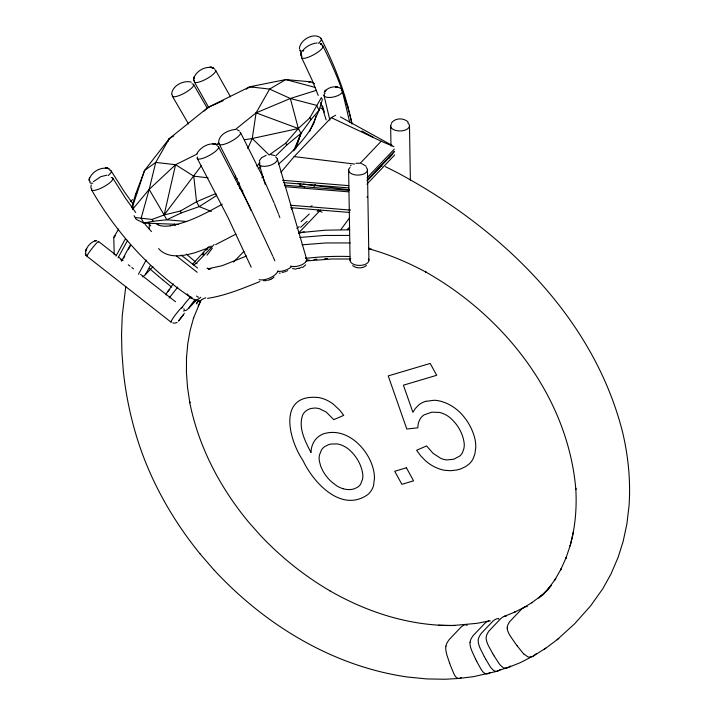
<?xml version="1.0" encoding="UTF-8"?>
<svg xmlns="http://www.w3.org/2000/svg" width="715" height="715" viewBox="0 0 715 715"><rect width="100%" height="100%" fill="white"/><g stroke="black" fill="none" stroke-linecap="round" stroke-linejoin="round"><path stroke-width="1.07" d="M301.006 55.94L301.399 52.696L300.997 55.1M89.178 180.082C90.608 171.877 102.388 165.406 109.931 169.384M193.613 79.329C195.007 71.125 206.841 64.582 214.339 68.649M89.143 179.769L89.545 177.686L89.241 180.895M316.039 115.812L314.171 122.533L309.908 130.309M573.341 532.291L573.466 531.737L570.105 545.992C575.289 527.268 576.951 507.73 575.772 488.363L575.843 489.489C568.067 397.209 504.736 316.504 425.702 271.977L426.533 272.424C408.211 262.548 388.96 254.308 368.86 248.802M247.765 148.55L252.252 138.496L256.095 112.854L269.6 89.089L285.741 79.571L310.757 81.823L314.591 83.744M125.786 286.518L122.247 315.664L121.55 334.164L121.899 352.236L123.355 371.416C126.028 396.745 131.471 421.743 139.559 445.901L139.774 446.544C153.108 485.458 173.906 521.566 199.753 553.49L199.914 553.678M149.605 222.562L149.229 226.709M300.944 54.796L301.399 52.696M131.882 207.404L132.293 205.536L133.321 207.413M197.349 153.948L175.577 164.7L164.137 214.947L166.783 219.773L186.767 221.516M178.107 224.358L143.795 223.062L141.15 218.227L149.158 189.412L155.736 162.421L169.241 138.656L208.181 107.33L249.75 86.801L285.741 79.571L315.521 87.498M91.163 184.899L90.85 188.099M132.579 204.553L135.43 194.739L144.555 170.492L169.241 138.656L173.709 135.93M201.317 299.773L205.777 297.744M306.717 260.43L305.385 262.459L303.008 264.157A9.796 4.308 -15.4 0 1 298.495 265.926L297.806 266.114A9.358 4.102 -15.7 0 1 290.344 266.069M367.117 197.304L367.26 196.679A9.796 4.013 -14 0 0 367.251 196.384M132.105 208.011L144.555 170.492L155.736 162.421L175.577 164.7L193.765 176.167L208.083 177.812M296.09 148.103L300.979 133.356L310.882 119.718L319.122 110.146L322.358 99.519L321.33 97.642L309.854 117.832L298.334 128.521L285.741 143.161L269.171 155.003L252.252 138.496L244.575 139.738M570.239 545.411L565.833 558.469L566.146 557.637L560.587 569.98L561.284 568.675L554.331 580.714M347.293 229.783L348.241 228.997L349.733 229.801L325.477 230.185L301.605 232.482M294.741 149.909L300.979 133.356L298.334 128.521L290.353 98.491L269.6 89.089L249.75 86.801L246.309 89.205M198.153 305.913L200.924 300.363L193.497 318.104L193.658 317.648L190.101 330.571L187.777 343.602L186.472 358.072L186.508 357.402L186.427 372.3L187.536 387.494L189.85 402.903L189.538 401.374C198.162 445.99 219.827 487.389 248.713 522.209L260.421 535.428C280.852 557.039 304.268 575.816 329.946 590.849M293.695 150.847L300.979 133.356L286.769 145.047L275.749 155.941M183.916 314.091L184.3 313.161M234.77 177.713L235.664 175.702M309.568 131.533L319.122 110.146L316.477 105.32L290.353 98.491L256.095 112.854L235.324 129.558M259.25 160.857L261.556 157.729L266.212 155.316M167.81 141.642L169.241 138.656M324.199 92.387C327.363 87.051 335.576 85.174 340.787 88.445M115.946 256.149L125.483 238.658M118.064 257.784L127.61 240.294M121.461 261.181L130.505 244.602M123.722 258.044L124.767 256.14M128.414 249.446L130.505 245.62M138.433 274.274L146.182 260.063M142.687 276.902L145.368 274.649L150.186 265.81M196.974 153.448C200.656 147.174 208.932 142.276 216.234 144.421L214.223 143.822L216.234 144.421M114.239 254.737L113.765 237.452L118.654 228.997M198.493 300.443L196.357 303.875L198.618 300.273M381.301 165.326L380.925 165.871A24.891 2.681 -39.4 0 1 379.951 167.069L379.745 167.301A47.288 5.085 -39.4 0 1 378.414 168.803L378.342 168.874M166.077 294.92A7.49 7.427 74.5 0 1 167.614 291.738L173.334 283.837M292.078 208.36L291.38 209.254M349.715 217.628L341.1 229.336M169.115 298.03L177.749 287.153M207.073 255.148L212.337 248.168M554.617 580.231L555.77 578.524L548.039 589.223L551.488 585.12L542.739 594.916L548.387 589.124L538.663 597.972L542.354 594.934L531.674 602.799L532.148 602.495L523.031 608.054A46.743 30.334 60.9 0 0 521.789 608.966L509.929 621.415A46.734 30.334 60.9 0 0 509.009 622.774L508.24 624.141A15.176 9.849 60.9 0 0 507.552 625.893A9.858 6.399 60.9 0 0 507.257 627.949M191.173 297.047L190.905 297.458A9.796 0.912 -42.2 0 0 191.245 297.78M391.373 123.105C394.975 117.769 403.868 117.626 408.211 122.113M134.018 215.689L135.207 217.512L152.063 219.451L164.137 214.947L201.559 165.496M202.363 254.898L203.578 253.351M388.96 158.274L394.492 151.464M302.713 50.577C306.252 46.287 311.606 43.472 317.138 42.963M206.662 249.517L207.913 248.007M194.659 300.327A252.547 124.428 40.7 0 0 188.715 308.281L186.275 310.292L183.424 311.043M132.463 209.468L149.158 189.412L175.577 164.7M305.698 264.872L302.588 267.49M130.818 201.433L132.481 199.565M280.968 172.252L294.178 156.594L331.26 117.644L335.648 115.24M135.43 194.739L136.824 193.166M207.511 247.917L192.675 264.032M378.235 168.99L376.698 170.653M318.443 210.031L317.156 211.408M376.599 170.76L375.089 172.351M273.97 277.098L273.47 277.581M113.765 237.452L115.303 235.843M145.368 274.649L152.983 266.65M167.641 291.666L169.732 289.468M209.638 247.587L211.166 245.987M196.053 263.558L214.089 244.61M188.706 308.272L196.384 300.202M233.537 262.048L243.913 251.43M314.135 185.802L315.208 184.676M314.028 186.409L315.556 184.81M360.485 163.002L381.202 141.239L393.911 146.664M320.463 210.094L298.557 233.099L304.25 231.767M367.099 177.704L394.349 149.086M367.117 179.966L394.358 151.348M374.875 172.583L371.094 176.489M367.287 180.573L392.615 153.975L389.282 156.567M366.92 184.13L394.743 154.914M347.553 229.318L349.742 227.013M371.04 176.542L371.005 176.578A47.288 5.085 -39.4 0 1 369.19 178.393M368.86 178.714L368.815 178.759A24.891 2.681 -39.4 0 1 367.161 180.35M307.119 221.337L300.649 227.343M93.379 181.69L100.878 176.632L106.901 175.175M204.061 111.066L208.181 107.33L223.16 100.735M256.783 166.086L260.081 163.127M536.17 653.796L534.802 654.94A46.743 30.334 60.9 0 1 533.56 655.852L520.306 662.644L506.551 668.212L503.378 667.89L500.169 664.977A25.776 16.088 70.3 0 1 498.864 663.261L494.244 656.129M350.368 165.88L351.083 165.263M366.464 265.462C362.684 268.67 356.526 268.67 352.656 265.596M557.128 639.719L574.672 623.757L590.653 605.811L602.754 588.794L610.941 574.082L618.144 557.28L623.167 541.327L626.867 524.086L629.012 506.131C630.773 481.651 628.378 457.028 622.819 433.156L622.729 432.727C593.575 316.647 500.125 227.683 397.451 172.735L385.358 166.622M510.349 665.942L510.152 666.103A46.743 29.163 70.3 0 1 508.937 667.006L496.281 671.412L493.833 670.67L491.142 667.935A25.776 15.793 73.5 0 1 489.918 666.192L485.61 658.962M218.879 142.777L217.146 144.171L219.344 143.813M273.264 277.751L272.817 278.099M237.746 184.238L239.427 182.906M261.842 177.722L263.54 176.417M533.149 656.12L545.849 648.139M544.187 649.381L558.808 638.459M296.877 228.389L299.228 226.655M499.454 670.17L499.624 670.053A46.743 28.627 73.5 0 0 500.232 669.615M258.213 168.704L260.93 166.926M461.372 677.462C458.789 679.822 455.491 677.614 454.49 674.835A25.776 14.363 84.9 0 1 453.578 673.029L450.504 665.567M193.416 264.97L194.507 264.3A46.859 24.131 49.6 0 1 196.089 263.603M183.371 314.734L178.509 321.035L183.398 314.752M499.231 670.312L497.569 671.153M272.326 278.439L271.208 279.082M523.496 607.75L524.318 607.285A15.176 9.849 60.9 0 1 525.811 606.713A9.858 6.399 60.9 0 1 527.339 606.606M489.453 673.003L490.052 672.618A46.743 28.037 76.6 0 0 490.249 672.475M149.158 189.412L164.137 214.947L180.305 211.068L196.545 201.773L215.626 193.622L216.645 195.49L199.19 206.608L181.306 212.891L166.783 219.773L153.064 221.275L143.795 223.062L136.225 219.38L135.207 217.512M222.267 204.168C205.866 213.231 188.912 222.597 170.224 225.797M235.351 179.635L237.273 178.536M489.167 673.173C486.638 675.148 483.215 673.003 481.865 670.411A25.776 15.462 76.6 0 1 480.712 668.659L476.717 661.339M235.941 234.109L215.626 244.637M463.526 625.348L462.399 626.045A46.743 26.035 84.9 0 0 461.184 626.975L449.324 639.425A46.734 26.035 84.9 0 0 448.332 640.801L447.42 642.258A15.176 8.455 84.9 0 0 446.571 644.009A9.858 5.488 84.9 0 0 445.954 646.163M287.636 270.672L287.108 270.949M524.318 607.285L514.165 612.398L515.006 612.031L504.281 616.375M532.273 656.62L528.313 657.121L524.041 654.171M177.123 322.411L175.077 323.144L172.708 322.957M270.913 279.234L269.975 279.654M191.209 297.815L191.397 297.726A9.358 0.903 -42 0 0 191.986 297.395M246.496 256.033L222.124 265.694L208.11 268.795L210.88 268.67L207.073 268.348L209.62 268.858L208.494 268.617M259.786 281.594C242.832 288.368 225.699 295.59 207.538 298.361M286.17 271.369L284.954 271.798M206.912 248.454L194.668 252.833L187.553 254.612M193.98 301.507L194.569 301.256A27.679 18.34 35.6 0 0 196.294 300.318M269.376 279.887L267.687 280.405M371.192 248.892L371.067 248.927A11.127 4.531 -76.4 0 1 369.771 248.945L368.565 247.819M290.353 98.491L316.638 90.242M200.423 300.8L197.546 301.176M425.657 401.347L434.237 400.266A31.898 23.792 43.6 0 1 441.691 401.508L446.294 403.189A38.208 28.493 43.6 0 1 450.968 405.557L452.488 406.478A34.713 25.883 43.6 0 1 459.486 411.947C466.877 419.124 472.311 428.401 474.814 438.402A41.068 30.62 43.6 0 1 475.752 447.626L474.876 454.043L473.169 458.628A33.802 25.204 43.6 0 1 469.523 463.633L465.751 466.546L461.086 468.745A51.435 38.351 43.6 0 1 456.393 470.059L450.522 470.72L444.676 470.282A32.667 24.364 43.6 0 1 437.419 468.191A34.159 25.472 43.6 0 1 433.147 466.153A32.532 24.256 43.6 0 1 425.345 460.621L420.733 455.875L416.586 450.28L426.569 445.937L433.049 453.337L440.806 458.378A20.136 15.015 43.6 0 0 446.938 459.933L453.846 459.218L459.87 455.964A21.986 16.4 43.6 0 0 462.614 452.318L463.874 448.6A25.177 18.778 43.6 0 0 464.187 443.237C462.927 433.227 457.377 423.789 449.646 417.381A22.192 16.543 43.6 0 0 444.623 414.244A20.967 15.632 43.6 0 0 439.359 412.412L431.797 412.189L424.227 414.816A21.951 16.365 43.6 0 0 420.402 418.588A25.579 19.073 43.6 0 0 417.855 427.802L406.808 429.027L388.227 375.902L430.198 363.435L436.695 375.304L403.403 385.188L412.921 412.323L415.326 408.462L419.062 404.69A33.301 24.828 43.6 0 1 425.657 401.347M496.979 671.322L473.58 676.64L459.325 678.41M284.123 272.04L282.085 272.424M252.252 138.496L298.334 128.521L256.095 112.854M308.719 82.243L310.757 81.823M355.891 163.315L360.146 163.252M490.392 620.951A9.858 5.908 76.6 0 0 488.837 620.977L477.003 623.328L453.596 625.473L454.937 625.491C410.964 626.394 367.707 612.585 329.847 590.787M120.674 259.911L122.774 259.509M266.579 280.646L263.379 280.637M185.936 254.906C176.632 256.783 165.21 256.426 158.614 248.57M198.386 301.212L199.226 301.095M299.889 237.452L324.154 235.467L349.59 235.423M302.114 244.807L325.986 242.948L350.171 242.939M305.922 260.984L332.1 258.982L350.466 259.018M234.726 129.504C227.942 130.353 218.772 134.67 218.629 142.446M96.579 240.544L94.916 240.687L96.579 240.544C90.474 241.491 84.156 249.008 85.925 255.228L85.344 253.771L85.925 255.228M458.601 678.49L444.962 679.25L426.676 678.919L407.496 677.016C332.6 666.273 264.622 624.696 213.749 569.694L213.624 569.551M249.75 86.801L253.012 86.658M279.243 273.166L280.271 273.13M438.402 625.268L454.937 625.491M296.037 269.171L292.498 268.581M282.461 180.296L348.822 185.641M283.578 182.647L348.831 187.911M284.382 185.176L349.581 190.431M285.258 186.722L348.303 191.799M290.621 205.25L350.511 210.076M290.603 207.69L349.823 212.462M270.905 154.637L274.676 155.539M294.178 156.594L354.56 164.066M297.628 183.406L300.926 183.809M303.115 184.086L349.224 189.788M208.235 268.581L209.62 268.858M361.549 163.538L366.178 166.255M237.005 129.737L239.31 130.943M191.271 82.127C183.514 79.928 171.966 85.773 171.627 94.389M299.469 184.979L304.608 186.964M196.384 263.308L196.974 263.665M207.591 268.277L209.602 269.135M211.417 211.434L199.19 206.608L196.545 201.773L193.765 176.167M331.26 117.644L381.202 141.239M158.069 224.939L155.656 223.357M340.42 116.903L391.972 145.351M361.835 130.97L373.507 137.414M320.713 108.081L323.055 109.44M217.28 145.172L215.608 144.189L216.77 144.868M196.455 296.046L198.439 297.252M195.052 300.255C152.375 272.379 116.894 234.171 91.627 189.94M305.627 257.99L305.913 258.204A9.733 4.335 -15.3 0 1 306.726 260.43M197.206 272.29L176.614 256.104M320.669 43.66L322.519 45.429M197.599 268.062L181.163 255.058M140.578 274.39L175.533 301.748M98.509 241.438L116.036 255.166M118.672 257.23L123.052 260.662M128.307 264.773L130.059 266.15M131.819 267.526L133.571 268.894M86.962 256.292L170.903 322.036M171.618 287.099L162.85 279.923M239.471 188.295L242.877 191.03M162.743 279.833L158.623 276.374M186.329 254.084L186.847 254.522M186.955 254.612L195.544 261.985M158.516 276.285L149.489 268.527M187.116 293.856L190.851 297.878M145.109 224.331L151.5 231.633M147.942 222.571L150.793 225.869M199.753 553.49L213.749 569.694M320.91 38.226C314.046 31.737 299.746 40.004 299.397 48.727M517.115 645.779L522.531 652.554A25.776 16.731 60.9 0 0 524.041 654.171M135.716 212.48L125.59 198.395L112.764 178.115M517.07 645.716L515.417 643.5M133.571 204.731L124.07 191.397L111.191 170.974M515.372 643.437L510.43 636.261A25.803 16.749 60.9 0 1 509.232 634.223L508.928 633.633A14.059 9.125 60.9 0 1 508.025 631.631A8.205 5.327 60.9 0 1 507.203 627.931M494.208 656.066L492.814 653.733M207.136 107.92L193.586 84.549M188.492 123.918L172.306 96.105M492.778 653.671L488.604 646.065A25.803 16.096 70.3 0 1 487.648 643.992L487.407 643.375A14.059 8.768 70.3 0 1 486.692 641.292A8.205 5.121 70.3 0 1 486.164 637.458A9.858 6.149 70.3 0 1 486.629 635.376A15.176 9.465 70.3 0 1 487.353 633.651L488.184 632.203A46.734 29.163 70.3 0 1 489.123 630.836L500.983 618.386A46.743 29.163 70.3 0 1 502.198 617.483L503.449 616.732A15.176 9.465 70.3 0 1 504.879 616.187A9.858 6.149 70.3 0 1 506.309 616.124M230.516 96.865L215.635 70.392M208.914 107.849L194.292 81.814M485.574 658.899L484.278 656.531M309.854 117.832L310.882 119.718M285.741 143.161L286.769 145.047M180.305 211.068L181.306 212.891M152.063 219.451L153.064 221.275M218.567 146.915L249.714 206.778L272.862 256.31M484.243 656.468L480.373 648.764A25.803 15.802 73.5 0 1 479.497 646.664L479.3 646.119A14.059 8.607 73.5 0 1 478.63 643.938A8.205 5.032 73.5 0 1 478.219 640.059A9.858 6.033 73.5 0 1 478.719 637.968A15.176 9.295 73.5 0 1 479.461 636.234L480.31 634.777A46.734 28.627 73.5 0 1 481.258 633.41L493.118 620.96A46.743 28.627 73.5 0 1 494.324 620.057L495.567 619.315A15.176 9.295 73.5 0 1 496.97 618.779A9.858 6.042 73.5 0 1 498.57 618.761M197.233 158.337L227.978 217.458L251.206 267.213M240.553 132.624L261.583 174.496L274.06 202.837M219.273 144.18L235.199 175.407L251.072 210.594M476.691 661.277L475.493 658.881M475.457 658.819L471.9 651.034A25.803 15.48 76.6 0 1 471.105 648.907L470.926 648.353A14.059 8.428 76.6 0 1 470.336 646.154A8.205 4.925 76.6 0 1 470.041 642.249M321.232 38.789C334.879 65.816 345.971 94.317 351.986 124.061M322.876 46.055C335.362 70.749 345.765 96.623 351.968 123.641M301.667 57.754L311.82 79.401L318.22 95.435M300.094 50.613L301.489 53.473M175.112 225.609L174.532 224.081M183.835 308.728L184.282 309.711M273.255 257.212L274.801 260.752M274.471 203.82L278.341 213.588M450.477 665.504L449.574 663.055M278.725 214.598L279.86 217.637M449.547 662.993L446.92 655.065A25.803 14.371 84.9 0 1 446.357 652.902L446.223 652.259A14.059 7.829 84.9 0 1 445.874 650.096A8.205 4.576 84.9 0 1 445.91 646.137M320.758 102.513L326.138 119.897M322.563 105.972L324.387 112.201M277.331 158.962L306.663 259.214M259.179 163.958L265.131 184.282M344.532 95.167L344.684 95.703M347.812 106.41L347.964 106.937M342.351 91.163L349.733 122.31M324.002 95.408L329.856 120.102M149.238 227.504L149.408 229.533M368.913 260.26L367.456 169.938M348.625 170.152L350.082 260.439M409.489 125.795L410.374 180.439M390.658 126.01L390.98 146.075M343.057 488.729A22.683 16.919 43.6 0 0 354.747 488.64L357.804 487.058A19.511 14.55 43.6 0 0 360.628 484.135L362.559 479.229A22.809 17.008 43.6 0 0 362.854 475.261C361.897 465.179 356.258 455.705 348.625 449.199A21.593 16.105 43.6 0 0 345.774 447.215A22.192 16.552 43.6 0 0 342.798 445.642L341.806 445.222A20.136 15.015 43.6 0 0 336.872 443.908L331.009 444.069A28.359 21.146 43.6 0 0 328.167 444.828L324.968 446.419A21.754 16.222 43.6 0 0 321.446 450.003L319.462 455.026A22.406 16.713 43.6 0 0 319.319 460.934L320.731 466.305L322.867 470.899A32.595 24.31 43.6 0 0 331.751 482.035L336.622 485.735A22.058 16.454 43.6 0 0 343.057 488.702M309.818 130.345A168.105 44.08 -28.7 0 1 278.475 164.164M170.152 225.851A65.119 17.071 -28.7 0 1 158.247 224.832M109.761 170.385A12.11 3.173 -28.7 0 1 108.233 175.524M92.682 183.192A12.11 3.173 -28.7 0 1 90.162 181.181M200.817 297.27A12.226 2.431 -44.6 0 1 194.9 299.245M111.191 177.579A12.11 3.173 -28.7 0 1 104.113 186.597A12.11 3.173 -28.7 0 1 91.708 188.492M214.822 69.766A12.11 3.173 -28.7 0 1 205.875 79.222A12.11 3.173 -28.7 0 1 194.516 80.482M191.969 83.878A12.11 3.173 -28.7 0 1 184.872 92.896A12.11 3.173 -28.7 0 1 172.458 94.809M322.161 45.572A12.11 3.173 -28.7 0 1 312.866 55.189A12.11 3.173 -28.7 0 1 301.98 56.029M320.624 38.396A12.11 3.173 -28.7 0 1 318.461 43.266M303.705 50.908A12.11 3.173 -28.7 0 1 299.996 49.603M278.126 270.708A12.226 6.069 -21.7 0 1 259.116 279.717M217.753 146.289A12.11 3.173 -28.7 0 1 208.807 155.745A12.11 3.173 -28.7 0 1 197.456 157.005M292.113 266.257A12.218 6.31 -17.6 0 1 277.366 271.512M239.9 132.105A12.11 3.173 -28.7 0 1 231.303 141.257A12.11 3.173 -28.7 0 1 219.246 143.322M87.498 256.006A9.42 0.804 -51.9 0 1 92.164 248.293A9.42 0.804 -51.9 0 1 98.384 242.126M171.377 321.965A9.411 0.894 -52.5 0 1 175.318 314.975A9.411 0.894 -52.5 0 1 182.45 307.173M381.488 165.335A16.302 6.81 -77.4 0 1 381.899 166.291M381.551 164.727A11.288 1.216 -39.4 0 1 381.345 165.281M498.561 618.69A8.214 5.032 73.5 0 1 498.882 618.788M488.837 620.96A15.176 9.098 76.6 0 0 487.46 621.496L486.227 622.229A46.743 28.037 76.6 0 0 485.038 623.123L473.169 635.572A46.734 28.028 76.6 0 0 472.213 636.94L471.382 638.343A15.176 9.098 76.6 0 0 470.568 640.131A9.858 5.908 76.6 0 0 470.077 642.276M466.26 624.776A8.214 4.576 84.9 0 1 467.199 625.268M466.26 624.839A9.858 5.488 84.9 0 0 464.839 624.847A15.176 8.455 84.9 0 0 463.535 625.357M203.292 253.879A6.953 1.484 48.4 0 1 204.052 252.994M203.525 255.461A125.912 63.233 8.5 0 1 203.847 254.504M206.376 250A165.094 47.735 -26.4 0 1 209.155 246.407M181.744 308.058A257.337 128.351 40.7 0 1 190.691 297.02M319.131 211.318A5.023 3.745 43.6 0 1 322.09 212.203M298.584 233.179A46.859 41.577 24.6 0 1 301.632 232.572M310.828 206.608A125.912 28.877 -53 0 1 312.035 205.75M309.255 214.017A165.094 38.11 -30.8 0 1 301.051 221.704M307.182 260.224A252.547 209.996 15.5 0 1 309.121 259.992M313.974 259.465A252.547 209.996 15.5 0 1 316.906 259.188M324.735 258.598A252.547 209.996 15.5 0 1 327.685 258.437M305.359 258.419A257.337 213.696 16.2 0 1 349.832 256.533M341.287 89.884A9.42 3.7 -13.3 0 1 333.136 97.079A9.42 3.7 -13.3 0 1 325.102 93.075M275.722 157.22A9.42 4.281 -16.3 0 1 269.251 165.63A9.42 4.281 -16.3 0 1 259.831 161.688M298.888 268.357A3.959 1.725 -13.5 0 1 296.689 268.465M301.721 267.115A4.022 1.68 -14.2 0 1 298.888 268.268M366.241 167.462A9.42 5.059 -0.9 0 1 363.944 173.924A9.42 5.059 -0.9 0 1 351.762 173.888A9.42 5.059 -0.9 0 1 350.1 167.417M368.52 258.839A9.411 5.112 -0.1 0 1 359.153 265.426A9.411 5.112 -0.1 0 1 350.707 258.508M407.765 122.891A9.42 5.059 -0.9 0 1 401.151 130.916A9.42 5.059 -0.9 0 1 391.355 124.088M374.517 477.745L373.534 485.628A32.416 24.176 43.6 0 1 371.255 490.588A33.417 24.918 43.6 0 1 367.76 494.61C341.413 513.164 313.447 482.795 302.919 460.406C288.225 438.751 277.643 393.545 318.381 397.513A29.118 21.709 43.6 0 1 326.022 399.828A29.02 21.638 43.6 0 1 333.27 404.118L339.786 410.249L343.727 415.344L333.744 419.687L326.29 412.09L319.605 408.774A18.25 13.603 43.6 0 0 314.502 408.05L311.213 408.462A23.658 17.643 43.6 0 0 309.157 409.105A21.334 15.909 43.6 0 0 302.82 414.655C297.887 427.633 305.18 441.218 310.998 452.595C311.079 446.58 313.501 440.44 318.389 436.74A33.489 24.971 43.6 0 1 323.707 433.764C345.622 427.016 366.375 446.732 372.551 466.493A43.49 32.434 43.6 0 1 374.133 473.294L374.517 477.745M193.64 78.132L193.649 80.16L193.64 78.132M193.765 77.908L193.559 79.025L193.971 76.943L193.765 77.908M86.158 249.928L85.755 250.849L86.676 248.766L86.158 249.928M325.262 90.841L324.646 91.556L325.852 90.162L325.262 90.841M406.415 467.789L394.725 471.265L401.875 484.323L413.565 480.846L406.415 467.789M106.186 168.025L105.293 167.971L107.599 168.195L106.186 168.025M210.639 67.255L209.754 67.192L212.042 67.433L210.639 67.255M213.553 143.804L212.686 143.742L214.974 143.965L213.553 143.804M336.828 86.953L335.415 86.837L337.435 87.016L336.828 86.953M108.206 168.427L106.83 168.052L108.859 168.642L108.206 168.427M212.65 67.666L211.283 67.282L213.293 67.889L212.65 67.666M321.205 44.116L320.052 43.418L321.705 44.419L321.205 44.116"/></g></svg>
